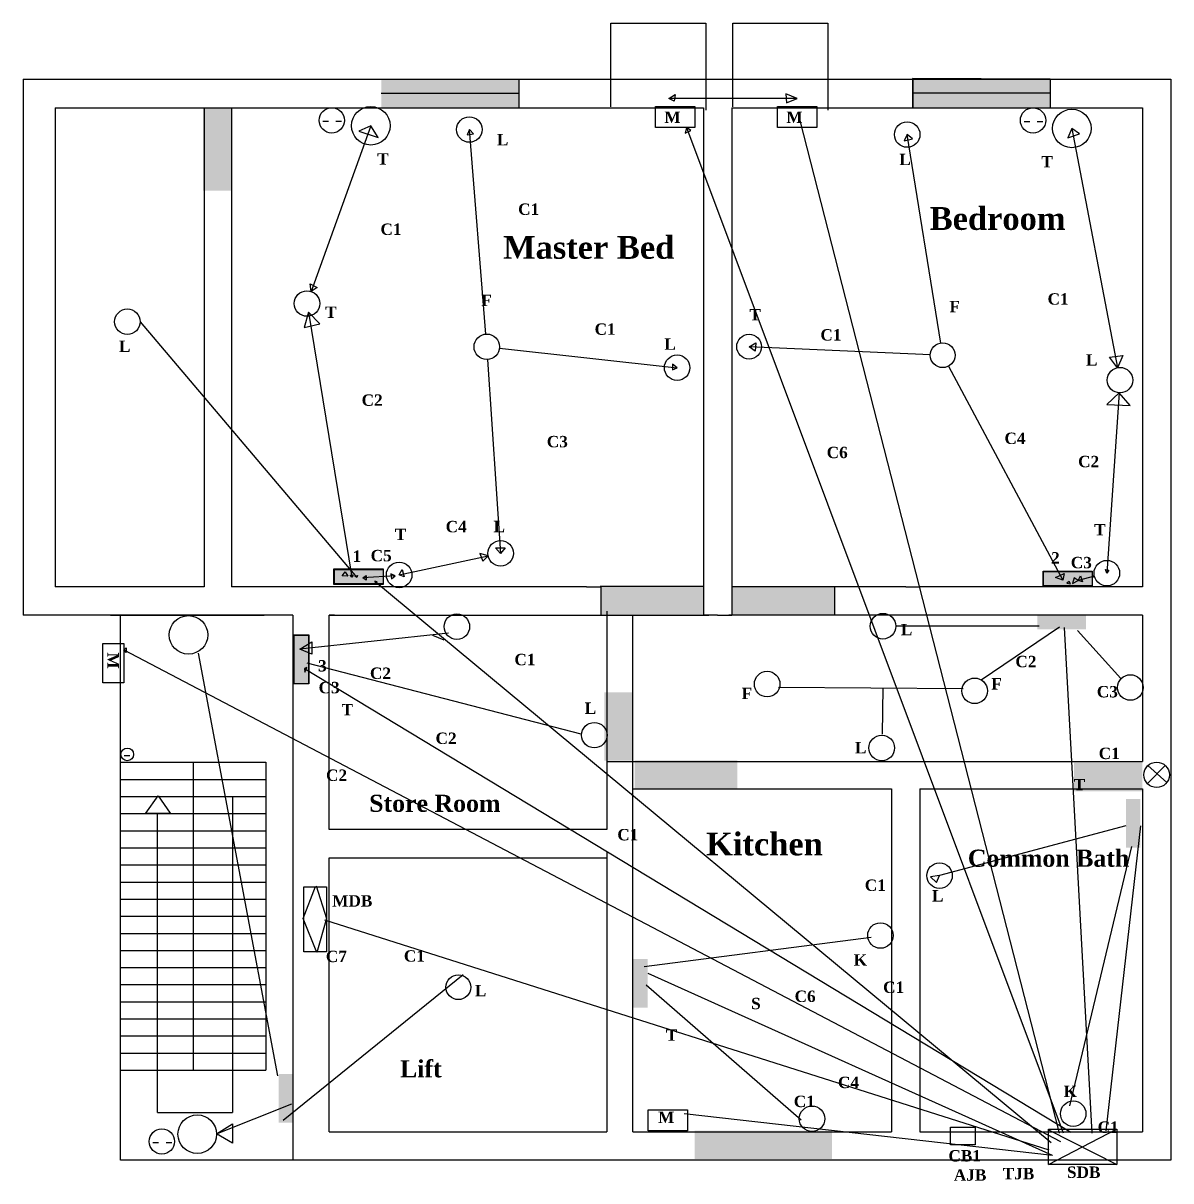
# Model space of a CAD drawing. Header units: inches. Extents: x -2252 to 33, y -3682 to 30.
# Drawn here: x -878 to -475.4, y -1572.4 to -1166.3 of the extents above; entities that cross this region are included whole.
import ezdxf

# ---------------------------------------------------------------- set-up
doc = ezdxf.new("R2010")
doc.units = ezdxf.units.IN
doc.header["$MEASUREMENT"] = 0

msp = doc.modelspace()

# ---------------------------------------------------------------- hatches: boundary and pattern name
h = msp.add_hatch(color=0)
h.set_gradient(color1=(86, 159, 138), one_color=1, tint=1)
h.paths.add_polyline_path([(-752.43, -1185.97), (-752.43, -1190.91), (-704.21, -1190.91), (-704.21, -1185.97)])
h = msp.add_hatch(color=0)
h.set_gradient(color1=(86, 159, 138), one_color=1, tint=1)
h.paths.add_polyline_path([(-565.99, -1185.83), (-565.99, -1190.78), (-517.77, -1190.78), (-517.77, -1185.83)])
h = msp.add_hatch(color=0)
h.set_gradient(color1=(86, 159, 138), one_color=1, tint=1)
h.paths.add_polyline_path([(-704.17, -1190.91), (-752.41, -1190.91), (-752.41, -1195.97), (-704.92, -1195.97, -0.042329), (-704.17, -1195.97)])
h = msp.add_hatch(color=0)
h.set_gradient(color1=(86, 159, 138), one_color=1, tint=1)
h.paths.add_polyline_path([(-517.73, -1190.78), (-565.97, -1190.78), (-565.97, -1195.83), (-518.47, -1195.83, -0.042329), (-517.73, -1195.83)])
h = msp.add_hatch(color=0)
h.set_gradient(color1=(6, 249, 148), one_color=1, tint=1)
h.paths.add_polyline_path([(-805.02, -1196.01), (-809.95, -1196.01), (-814.9, -1196.01), (-814.9, -1225.01), (-805.02, -1225.01)])
h = msp.add_hatch(color=0)
h.set_gradient(color1=(114, 126, 103), one_color=1, tint=1)
h.paths.add_polyline_path([(-768.82, -1357.92), (-768.82, -1363), (-751.75, -1363), (-751.75, -1357.92)])
h = msp.add_hatch(color=0)
h.set_gradient(color1=(114, 126, 103), one_color=1, tint=1)
h.paths.add_polyline_path([(-520.08, -1358.63), (-520.08, -1363.72), (-503.01, -1363.72), (-503.01, -1358.63)])
h = msp.add_hatch(color=0)
h.set_gradient(color1=(6, 249, 148), one_color=1, tint=1)
h.paths.add_polyline_path([(-675.42, -1363.78), (-675.42, -1373.94), (-639.42, -1373.94), (-639.42, -1363.78)])
h = msp.add_hatch(color=0)
h.set_gradient(color1=(6, 249, 148), one_color=1, tint=1)
h.paths.add_polyline_path([(-593.42, -1374.01), (-593.42, -1364.02), (-629.42, -1364.02), (-629.42, -1369.01), (-629.42, -1374.01)])
h = msp.add_hatch(color=0)
h.set_gradient(color1=(114, 126, 103), one_color=1, tint=1)
h.paths.add_polyline_path([(-522.22, -1373.8), (-522.22, -1378.88), (-505.15, -1378.88), (-505.15, -1373.8)])
h = msp.add_hatch(color=0)
h.set_gradient(color1=(114, 126, 103), one_color=1, tint=1)
h.paths.add_polyline_path([(-777.9, -1381.02), (-782.99, -1381.02), (-782.99, -1398.09), (-777.9, -1398.09)])
h = msp.add_hatch(color=0)
h.set_gradient(color1=(6, 249, 148), one_color=1, tint=1)
h.paths.add_polyline_path([(-674.18, -1425), (-664.23, -1425), (-664.23, -1401), (-674.18, -1401)])
h = msp.add_hatch(color=0)
h.set_gradient(color1=(6, 249, 148), one_color=1, tint=1)
h.paths.add_polyline_path([(-627.55, -1434.88), (-627.55, -1424.89), (-663.55, -1424.89), (-663.55, -1429.88), (-663.55, -1434.88)])
h = msp.add_hatch(color=0)
h.set_gradient(color1=(6, 249, 148), one_color=1, tint=1)
h.paths.add_polyline_path([(-485.37, -1435.75), (-485.37, -1425.75), (-509.37, -1425.75), (-509.37, -1430.75), (-509.37, -1435.75)])
h = msp.add_hatch(color=0)
h.set_gradient(color1=(114, 126, 103), one_color=1, tint=1)
h.paths.add_polyline_path([(-486.09, -1438.43), (-491.18, -1438.43), (-491.18, -1455.5), (-486.09, -1455.5)])
h = msp.add_hatch(color=0)
h.set_gradient(color1=(114, 126, 103), one_color=1, tint=1)
h.paths.add_polyline_path([(-658.92, -1494.6), (-664, -1494.6), (-664, -1511.67), (-658.92, -1511.67)])
h = msp.add_hatch(color=0)
h.set_gradient(color1=(114, 126, 103), one_color=1, tint=1)
h.paths.add_polyline_path([(-783.33, -1534.96), (-788.42, -1534.96), (-788.42, -1552.03), (-783.33, -1552.03)])
h = msp.add_hatch(color=0)
h.set_gradient(color1=(86, 159, 138), one_color=1, tint=1)
h.paths.add_polyline_path([(-642.49, -1554.76), (-642.49, -1559.7), (-594.27, -1559.7), (-594.27, -1554.76)])
h = msp.add_hatch(color=0)
h.set_gradient(color1=(86, 159, 138), one_color=1, tint=1)
h.paths.add_polyline_path([(-594.23, -1559.7), (-642.47, -1559.7), (-642.47, -1564.76), (-594.98, -1564.76, -0.042329), (-594.23, -1564.75)])

# ---------------------------------------------------------------- linework, layer by layer
at = {"color": 0}
for p, q in [((-671.86, -1195.63), (-671.86, -1166.31)), ((-671.86, -1166.31), (-638.56, -1166.31)), ((-638.56, -1166.31), (-638.56, -1190.87)), ((-629.05, -1195.63), (-629.05, -1166.31)), ((-629.05, -1166.31), (-595.75, -1166.31)), ((-595.75, -1166.31), (-595.75, -1190.87)), ((-565.99, -1185.77), (-565.99, -1196.13)), ((-704.17, -1186.09), (-704.17, -1196.07)), ((-565.97, -1185.96), (-565.97, -1195.76)), ((-565.96, -1189.45), (-565.96, -1195.87)), ((-517.77, -1185.79), (-517.77, -1195.98)), ((-517.73, -1185.96), (-517.73, -1195.93)), ((-480.42, -1186.01), (-475.42, -1186.01)), ((-475.42, -1186.01), (-475.42, -1565.19)), ((-752.41, -1190.91), (-704.17, -1190.91)), ((-638.56, -1190.87), (-638.56, -1196.82)), ((-595.75, -1190.87), (-595.75, -1196.82)), ((-565.97, -1190.78), (-517.73, -1190.78)), ((-772.89, -1200.73), (-770.91, -1200.73)), ((-768.28, -1200.73), (-766.31, -1200.73)), ((-526.88, -1200.75), (-524.91, -1200.75)), ((-522.28, -1200.75), (-520.31, -1200.75)), ((-680.42, -1364.01), (-675.42, -1364.01)), ((-675.6, -1363.78), (-639.32, -1363.78)), ((-675.42, -1364.01), (-675.42, -1374.01)), ((-639.42, -1364.01), (-639.42, -1374.01)), ((-593.25, -1364.02), (-629.45, -1364.02)), ((-588.42, -1364.01), (-593.42, -1364.01)), ((-593.42, -1364.01), (-593.42, -1374.01)), ((-568.42, -1364.01), (-563.42, -1364.01)), ((-538.35, -1364.01), (-563.53, -1364.01)), ((-534.42, -1364.01), (-539.42, -1364.01)), ((-629.42, -1369.01), (-629.42, -1374.01)), ((-783.42, -1374.01), (-878.02, -1374.01)), ((-847.42, -1374.01), (-793.42, -1374.01)), ((-843.85, -1565.19), (-843.85, -1374.01)), ((-783.42, -1374.01), (-783.42, -1565.19)), ((-770.73, -1374.01), (-675.42, -1374.01)), ((-768.8, -1374.01), (-770.73, -1374.01)), ((-770.73, -1449.19), (-770.73, -1374.01)), ((-675.6, -1373.94), (-637.45, -1373.94)), ((-634.42, -1374.01), (-639.42, -1374.01)), ((-634.42, -1374.01), (-629.42, -1374.01)), ((-539.4, -1374.01), (-563.5, -1374.01)), ((-842.64, -1423.16), (-840.61, -1423.16)), ((-843.85, -1425.58), (-792.92, -1425.58)), ((-818.38, -1425.58), (-818.38, -1533.58)), ((-792.92, -1425.58), (-792.92, -1533.58)), ((-477.39, -1426.69), (-483.66, -1433.05)), ((-483.47, -1426.72), (-476.86, -1432.68)), ((-843.85, -1431.58), (-792.92, -1431.58)), ((-834.94, -1443.44), (-830.71, -1437.34)), ((-830.71, -1437.34), (-826.48, -1443.44)), ((-843.85, -1437.58), (-792.92, -1437.58)), ((-804.63, -1437.58), (-804.63, -1548.46)), ((-843.85, -1443.58), (-792.92, -1443.58)), ((-834.94, -1443.44), (-826.48, -1443.44)), ((-830.95, -1548.46), (-830.95, -1443.58)), ((-843.85, -1449.58), (-792.92, -1449.58)), ((-673.27, -1449.19), (-770.73, -1449.19)), ((-843.85, -1455.58), (-792.92, -1455.58)), ((-843.85, -1461.58), (-792.92, -1461.58)), ((-673.27, -1459.19), (-770.74, -1459.19)), ((-770.73, -1555.19), (-770.73, -1459.19)), ((-843.85, -1467.58), (-792.92, -1467.58)), ((-779.78, -1480.37), (-775.5, -1469.09)), ((-775.27, -1468.86), (-771.66, -1480.37)), ((-843.85, -1473.58), (-792.92, -1473.58)), ((-843.85, -1479.58), (-792.92, -1479.58)), ((-775.05, -1492.33), (-779.78, -1480.37)), ((-771.66, -1480.37), (-775.05, -1492.33)), ((-843.85, -1485.58), (-792.92, -1485.58)), ((-843.85, -1491.58), (-792.92, -1491.58)), ((-843.85, -1497.58), (-792.92, -1497.58)), ((-843.85, -1503.58), (-792.92, -1503.58)), ((-843.85, -1509.58), (-792.92, -1509.58)), ((-843.85, -1515.58), (-792.92, -1515.58)), ((-843.85, -1521.58), (-792.92, -1521.58)), ((-843.85, -1527.58), (-792.92, -1527.58)), ((-843.85, -1533.58), (-792.92, -1533.58)), ((-770.73, -1555.19), (-673.27, -1555.19)), ((-664.13, -1555.19), (-573.42, -1555.19)), ((-563.42, -1555.19), (-485.42, -1555.19)), ((-518.39, -1554.48), (-494.36, -1566.69)), ((-518.31, -1566.61), (-494.44, -1554.32)), ((-832.48, -1558.92), (-830.51, -1558.92)), ((-827.88, -1558.92), (-825.91, -1558.92)), ((-475.42, -1565.19), (-843.85, -1565.19))]:
    msp.add_line(p, q, dxfattribs=at)
for p, q in [((-517.73, -1185.96), (-565.99, -1185.77)), ((-878.02, -1186.01), (-634.42, -1186.01)), ((-878.02, -1186.01), (-878.02, -1374.01)), ((-634.42, -1186.01), (-480.42, -1186.01)), ((-866.77, -1196.01), (-639.42, -1196.01)), ((-866.77, -1196.01), (-866.77, -1364.01)), ((-814.51, -1196.01), (-814.51, -1364.01)), ((-804.9, -1196.01), (-804.9, -1364.01)), ((-639.42, -1196.01), (-639.42, -1364.01)), ((-629.42, -1196.01), (-629.42, -1369.01)), ((-629.42, -1196.01), (-485.42, -1196.01)), ((-485.42, -1196.01), (-485.42, -1364.01)), ((-814.51, -1364.01), (-866.77, -1364.01)), ((-680.42, -1364.01), (-804.9, -1364.01)), ((-568.42, -1364.01), (-588.42, -1364.01)), ((-485.42, -1364.01), (-534.42, -1364.01)), ((-793.42, -1374.01), (-847.42, -1374.01)), ((-673.27, -1372.62), (-673.27, -1449.19)), ((-664.13, -1555.19), (-664.13, -1374)), ((-485.42, -1374.01), (-630.44, -1374.01)), ((-485.42, -1374.01), (-485.42, -1425.28)), ((-673.27, -1425.28), (-485.42, -1425.28)), ((-664.13, -1434.88), (-573.42, -1434.88)), ((-573.42, -1434.88), (-573.42, -1555.19)), ((-563.42, -1434.88), (-563.42, -1555.19)), ((-563.42, -1434.88), (-485.42, -1434.88)), ((-485.42, -1434.88), (-485.42, -1555.19)), ((-673.27, -1456.85), (-673.27, -1555.19)), ((-830.95, -1548.46), (-804.63, -1548.46))]:
    msp.add_line(p, q)
at = {"color": 5}
for p, q in [((-651.58, -1192.69), (-649.31, -1191.39)), ((-606.5, -1192.69), (-651.58, -1192.69)), ((-649.6, -1193.7), (-651.58, -1192.69)), ((-649.31, -1191.39), (-649.6, -1193.7)), ((-606.5, -1192.69), (-610.53, -1191.04)), ((-610.53, -1191.04), (-610.23, -1194.29)), ((-610.23, -1194.29), (-606.5, -1192.69)), ((-605.53, -1200.46), (-514.56, -1555.62)), ((-645.32, -1202.94), (-645.74, -1204.88)), ((-645.74, -1204.88), (-643.79, -1203.92)), ((-645.32, -1202.94), (-513.15, -1555.57)), ((-643.79, -1203.92), (-645.32, -1202.94)), ((-842.7, -1386.16), (-841.83, -1385.41)), ((-842.7, -1386.16), (-514.08, -1558.65)), ((-841.94, -1387.01), (-842.7, -1386.16)), ((-841.83, -1385.41), (-841.94, -1387.01)), ((-772.36, -1480.8), (-518.17, -1561.47)), ((-646.09, -1548.72), (-516.88, -1563.33))]:
    msp.add_line(p, q, dxfattribs=at)
at = {"color": 1}
for p, q in [((-756.07, -1202.3), (-776.94, -1260.45)), ((-756.07, -1202.3), (-760.31, -1204.25)), ((-760.31, -1204.25), (-753.44, -1206.37)), ((-753.44, -1206.37), (-756.07, -1202.3)), ((-721.5, -1203.63), (-722.32, -1205.47)), ((-722.32, -1205.47), (-720.07, -1205.14)), ((-715.74, -1275.38), (-721.5, -1203.63)), ((-720.07, -1205.14), (-721.5, -1203.63)), ((-567.91, -1205.38), (-568.96, -1207.56)), ((-556.14, -1278.5), (-567.91, -1205.38)), ((-566.02, -1206.91), (-567.91, -1205.38)), ((-510.15, -1203.24), (-511.54, -1206.54)), ((-511.54, -1206.54), (-507.48, -1205.17)), ((-510.15, -1203.24), (-494.1, -1287.17)), ((-507.48, -1205.17), (-510.15, -1203.24)), ((-568.96, -1207.56), (-566.02, -1206.91)), ((-776.94, -1260.45), (-777.32, -1257.76)), ((-777.32, -1257.76), (-774.88, -1259.02)), ((-774.88, -1259.02), (-776.94, -1260.45)), ((-837, -1271.03), (-760.93, -1360.72)), ((-777.94, -1267.73), (-779.48, -1273.11)), ((-773.97, -1271.75), (-777.94, -1267.73)), ((-779.48, -1273.11), (-773.97, -1271.75)), ((-623.36, -1279.8), (-621.04, -1278.44)), ((-621.04, -1278.44), (-621.2, -1281.31)), ((-710.94, -1280.32), (-648.61, -1287.16)), ((-559.79, -1282.6), (-623.36, -1279.8)), ((-621.2, -1281.31), (-623.36, -1279.8)), ((-496.97, -1283.43), (-492.21, -1282.94)), ((-492.21, -1282.94), (-494.1, -1287.17)), ((-715.08, -1284.29), (-710.52, -1352.28)), ((-650.2, -1285.97), (-650.27, -1287.97)), ((-650.27, -1287.97), (-648.61, -1287.16)), ((-648.61, -1287.16), (-650.2, -1285.97)), ((-553.4, -1286.62), (-513.31, -1361.7)), ((-494.1, -1287.17), (-496.97, -1283.43)), ((-493.57, -1295.98), (-497.9, -1300.1)), ((-493.57, -1295.98), (-497.87, -1359.24)), ((-489.68, -1300.43), (-493.57, -1295.98)), ((-497.9, -1300.1), (-489.68, -1300.43)), ((-710.52, -1352.28), (-712.35, -1350.38)), ((-712.35, -1350.38), (-708.93, -1350.38)), ((-708.93, -1350.38), (-710.52, -1352.28)), ((-746.12, -1359.84), (-714.89, -1353.21)), ((-714.89, -1353.21), (-717.86, -1352.34)), ((-717.86, -1352.34), (-716.77, -1355.07)), ((-716.77, -1355.07), (-714.89, -1353.21)), ((-766.13, -1360.17), (-765.05, -1358.78)), ((-764.11, -1360.26), (-766.13, -1360.17)), ((-765.05, -1358.78), (-764.11, -1360.26)), ((-763.36, -1359.99), (-762.24, -1359.93)), ((-762.74, -1360.62), (-763.36, -1359.99)), ((-762.24, -1359.93), (-762.74, -1360.62)), ((-761.65, -1360.3), (-760.77, -1360)), ((-760.93, -1360.72), (-761.65, -1360.3)), ((-760.77, -1360), (-760.93, -1360.72)), ((-758.92, -1360.86), (-757.66, -1360.01)), ((-747.54, -1360.19), (-758.92, -1360.86)), ((-757.66, -1360.01), (-757.74, -1361.69)), ((-747.54, -1360.19), (-749.01, -1359.52)), ((-749.01, -1359.52), (-748.83, -1361.22)), ((-748.83, -1361.22), (-747.54, -1360.19)), ((-746.12, -1359.84), (-745.03, -1357.98)), ((-744.38, -1360.57), (-746.12, -1359.84)), ((-745.03, -1357.98), (-744.38, -1360.57)), ((-515.92, -1360.71), (-512.84, -1359.35)), ((-512.84, -1359.35), (-513.31, -1361.7)), ((-507.93, -1361.78), (-507.12, -1360.22)), ((-502.23, -1360.34), (-507.93, -1361.78)), ((-507.12, -1360.22), (-506.4, -1362.3)), ((-502.23, -1360.34), (-502.79, -1360.22)), ((-502.79, -1360.22), (-502.54, -1360.68)), ((-502.54, -1360.68), (-502.23, -1360.34)), ((-497.87, -1359.24), (-498.37, -1357.9)), ((-498.37, -1357.9), (-497.16, -1358.13)), ((-497.16, -1358.13), (-497.87, -1359.24)), ((-757.74, -1361.69), (-758.92, -1360.86)), ((-513.31, -1361.7), (-515.92, -1360.71)), ((-511.1, -1362.15), (-511.89, -1362.71)), ((-511.89, -1362.71), (-510.61, -1362.99)), ((-510.61, -1362.99), (-511.1, -1362.15)), ((-506.4, -1362.3), (-507.93, -1361.78)), ((-728.81, -1380.28), (-780.92, -1385.84)), ((-572.02, -1377.68), (-521.65, -1377.68)), ((-541.97, -1396.71), (-514.46, -1378.1)), ((-508.11, -1379.37), (-492.99, -1396.17)), ((-780.92, -1385.84), (-776.71, -1383.29)), ((-776.71, -1383.29), (-776.77, -1387.64)), ((-730.33, -1382.74), (-734.31, -1381.15)), ((-816.62, -1387.27), (-788.81, -1535.6)), ((-776.77, -1387.64), (-780.92, -1385.84)), ((-682.29, -1415.73), (-778.35, -1390.75)), ((-613.07, -1399.25), (-548.32, -1399.67)), ((-576.46, -1399.49), (-576.67, -1415.74)), ((-491.18, -1447.89), (-556.56, -1465.34)), ((-510.81, -1546.03), (-489.06, -1455.08)), ((-556.56, -1465.34), (-559.74, -1465.75)), ((-559.74, -1465.75), (-557.6, -1467.74)), ((-557.6, -1467.74), (-556.56, -1465.34)), ((-580.51, -1487.09), (-660.17, -1497.33)), ((-723.66, -1500.14), (-786.85, -1551.25)), ((-605.06, -1551.08), (-659.52, -1503.78)), ((-810.19, -1555.87), (-783.72, -1545.38)), ((-810.19, -1555.87), (-804.54, -1552.44)), ((-804.54, -1552.44), (-804.64, -1559.15)), ((-804.64, -1559.15), (-810.19, -1555.87))]:
    msp.add_line(p, q, dxfattribs=at)
at = {"color": 1, "linetype": 'Continuous'}
msp.add_line((-777.94, -1267.73), (-762.74, -1360.62), dxfattribs=at)
at = {"color": 3}
for p, q in [((-754.63, -1362.06), (-517.37, -1558.99)), ((-754.63, -1362.06), (-754.56, -1362.78)), ((-753.88, -1362.22), (-754.63, -1362.06)), ((-754.56, -1362.78), (-753.88, -1362.22)), ((-509.39, -1360.82), (-509.95, -1362.83)), ((-509.95, -1362.83), (-507.93, -1361.78)), ((-507.93, -1361.78), (-509.39, -1360.82)), ((-512.81, -1378.35), (-503.14, -1555.71)), ((-778.45, -1392.37), (-779.28, -1392.69)), ((-779.28, -1392.69), (-510.54, -1555.33)), ((-779.28, -1392.69), (-779.16, -1393.99)), ((-779.16, -1393.99), (-778.45, -1392.37)), ((-486.1, -1447.89), (-498.22, -1554.9)), ((-658.88, -1499.58), (-517.09, -1563.34))]:
    msp.add_line(p, q, dxfattribs=at)
at = {"color": 0}
for points in [[(-656.25, -1195.55), (-642.38, -1195.55), (-642.38, -1202.94), (-656.25, -1202.94)], [(-613.45, -1195.55), (-599.58, -1195.55), (-599.58, -1202.94), (-613.45, -1202.94)], [(-768.99, -1357.76), (-751.78, -1357.76), (-751.78, -1363.16), (-768.99, -1363.16)], [(-768.82, -1357.92), (-751.75, -1357.92), (-751.75, -1363), (-768.82, -1363)], [(-520.25, -1358.48), (-503.05, -1358.48), (-503.05, -1363.87), (-520.25, -1363.87)], [(-520.08, -1358.63), (-503.01, -1358.63), (-503.01, -1363.72), (-520.08, -1363.72)], [(-842.7, -1383.88), (-842.7, -1397.74), (-850.09, -1397.74), (-850.09, -1383.88)], [(-777.75, -1380.85), (-777.75, -1398.05), (-783.15, -1398.05), (-783.15, -1380.85)], [(-777.9, -1381.02), (-777.9, -1398.09), (-782.99, -1398.09), (-782.99, -1381.02)], [(-771.66, -1469.31), (-771.66, -1492.1), (-779.56, -1492.1), (-779.56, -1469.31)], [(-658.82, -1547.45), (-644.95, -1547.45), (-644.95, -1554.85), (-658.82, -1554.85)], [(-544.01, -1553.61), (-544.01, -1559.78), (-552.67, -1559.78), (-552.67, -1553.61)], [(-518.39, -1554.25), (-494.36, -1554.25), (-494.36, -1566.61), (-518.39, -1566.61)]]:
    msp.add_lwpolyline(points, close=True, dxfattribs=at)
for centre, radius in [((-769.76, -1200.4), 4.44), ((-756.07, -1202.3), 6.76), ((-523.76, -1200.42), 4.44), ((-510.15, -1203.24), 6.76), ((-721.5, -1203.63), 4.47), ((-567.91, -1205.38), 4.47), ((-778.45, -1264.66), 4.47), ((-841.47, -1271.03), 4.47), ((-715.38, -1279.83), 4.47), ((-623.36, -1279.8), 4.35), ((-555.45, -1282.79), 4.35), ((-648.61, -1287.16), 4.47), ((-493.27, -1291.53), 4.47), ((-710.52, -1352.28), 4.47), ((-746.12, -1359.84), 4.49), ((-497.87, -1359.24), 4.49), ((-820.03, -1380.89), 6.76), ((-725.87, -1378), 4.47), ((-576.41, -1377.84), 4.49), ((-617.04, -1398.14), 4.49), ((-544.24, -1400.52), 4.49), ((-489.62, -1399.35), 4.49), ((-677.68, -1416.06), 4.47), ((-576.83, -1420.55), 4.49), ((-841.52, -1422.81), 2.23), ((-480.42, -1429.98), 4.47), ((-556.56, -1465.34), 4.47), ((-577.29, -1486.34), 4.47), ((-725.37, -1504.47), 4.35), ((-601.29, -1550.61), 4.47), ((-509.67, -1548.85), 4.47), ((-816.95, -1556.03), 6.76), ((-829.36, -1558.59), 4.44)]:
    msp.add_circle(centre, radius, dxfattribs=at)

# ---------------------------------------------------------------- texts
at = {"color": 0, "attachment_point": 1}
for s, insert, char_height in [('{\\fTimes New Roman|b1|i0|c0|p18;M}', (-653.08, -1197.3), 4), ('{\\fTimes New Roman|b1|i0|c0|p18;M}', (-610.28, -1197.3), 4), ('{\\fTimes New Roman|b1|i0|c0|p18;L}', (-711.84, -1205.19), 4), ('{\\fTimes New Roman|b1|i0|c0|p18;T}', (-753.83, -1211.92), 4), ('{\\fTimes New Roman|b1|i0|c0|p18;L}', (-570.67, -1212.12), 4), ('{\\fTimes New Roman|b1|i0|c0|p18;T}', (-520.87, -1212.92), 4), ('{\\fTimes New Roman|b1|i0|c0|p18;C1}', (-704.39, -1229.57), 4), ('{\\fTimes New Roman|b1|i0|c0|p18;Bedroom}', (-560.02, -1230.82), 8), ('{\\fTimes New Roman|b1|i0|c0|p18;C1}', (-752.68, -1236.6), 4), ('{\\fTimes New Roman|b1|i0|c0|p18;Master Bed}', (-709.67, -1240.96), 8), ('{\\fTimes New Roman|b1|i0|c0|p18;F}', (-717.36, -1261.52), 4), ('{\\fTimes New Roman|b1|i0|c0|p18;C1}', (-518.66, -1261.05), 4), ('{\\fTimes New Roman|b1|i0|c0|p18;T}', (-772.07, -1265.7), 4), ('{\\fTimes New Roman|b1|i0|c0|p18;T}', (-623.25, -1266.55), 4), ('{\\fTimes New Roman|b1|i0|c0|p18;F}', (-553.09, -1263.72), 4), ('{\\fTimes New Roman|b1|i0|c0|p18;C1}', (-677.56, -1271.63), 4), ('{\\fTimes New Roman|b1|i0|c0|p18;C1}', (-598.36, -1273.65), 4), ('{\\fTimes New Roman|b1|i0|c0|p18;L}', (-844.4, -1277.65), 4), ('{\\fTimes New Roman|b1|i0|c0|p18;L}', (-653.08, -1276.89), 4), ('{\\fTimes New Roman|b1|i0|c0|p18;L}', (-505.19, -1282.44), 4), ('{\\fTimes New Roman|b1|i0|c0|p18;C2}', (-759.29, -1296.53), 4), ('{\\fTimes New Roman|b1|i0|c0|p18;C3}', (-694.33, -1311.09), 4), ('{\\fTimes New Roman|b1|i0|c0|p18;C4}', (-533.79, -1309.93), 4), ('{\\fTimes New Roman|b1|i0|c0|p18;C6}', (-596.15, -1314.9), 4), ('{\\fTimes New Roman|b1|i0|c0|p18;C2}', (-507.96, -1318.08), 4), ('{\\fTimes New Roman|b1|i0|c0|p18;T}', (-747.64, -1343.62), 4), ('{\\fTimes New Roman|b1|i0|c0|p18;C4}', (-729.81, -1340.9), 4), ('{\\fTimes New Roman|b1|i0|c0|p18;L}', (-713.03, -1340.87), 4), ('{\\fTimes New Roman|b1|i0|c0|p18;T}', (-502.31, -1341.98), 4), ('{\\fTimes New Roman|b1|i0|c0|p18;1}', (-762.47, -1351.3), 4), ('{\\fTimes New Roman|b1|i0|c0|p18;C5}', (-756.13, -1351.08), 4), ('{\\fTimes New Roman|b1|i0|c0|p18;2}', (-517.44, -1351.85), 4), ('{\\fTimes New Roman|b1|i0|c0|p18;C3}', (-510.53, -1353.52), 4), ('{\\fTimes New Roman|b1|i0|c0|p18;L}', (-570.13, -1377.01), 4), ('{\\fTimes New Roman|b1|i0|c0|p18;C1}', (-705.7, -1387.54), 4), ('{\\fTimes New Roman|b1|i0|c0|p18;C2}', (-529.96, -1388.23), 4), ('{\\fTimes New Roman|b1|i0|c0|p18;3}', (-774.56, -1389.73), 4), ('{\\fTimes New Roman|b1|i0|c0|p18;C2}', (-756.37, -1392.34), 4), ('{\\fTimes New Roman|b1|i0|c0|p18;F}', (-538.38, -1396.05), 4), ('{\\fTimes New Roman|b1|i0|c0|p18;C3}', (-774.38, -1397.37), 4), ('{\\fTimes New Roman|b1|i0|c0|p18;F}', (-625.98, -1399.43), 4), ('{\\fTimes New Roman|b1|i0|c0|p18;\\C3;C3}', (-501.39, -1398.81), 4), ('{\\fTimes New Roman|b1|i0|c0|p18;L}', (-681.03, -1404.6), 4), ('{\\fTimes New Roman|b1|i0|c0|p18;T}', (-766.32, -1405.1), 4), ('{\\fTimes New Roman|b1|i0|c0|p18;\\C3;C2}', (-733.35, -1415.15), 4), ('{\\fTimes New Roman|b1|i0|c0|p18;L}', (-586.22, -1418.46), 4), ('{\\fTimes New Roman|b1|i0|c0|p18;C1}', (-500.72, -1420.44), 4), ('{\\fTimes New Roman|b1|i0|c0|p18;C2}', (-771.78, -1428.11), 4), ('{\\fTimes New Roman|b1|i0|c0|p18;T}', (-509.51, -1431.42), 4), ('{\\fTimes New Roman|b1|i0|c0|p18;Store Room}', (-756.64, -1436.96), 6), ('{\\fTimes New Roman|b1|i0|c0|p18;\\C3;C1}', (-669.6, -1448.97), 4), ('{\\fTimes New Roman|b1|i0|c0|p18;Kitchen}', (-638.45, -1450.24), 8), ('{\\fTimes New Roman|b1|i0|c0|p18;Common Bath}', (-546.64, -1456.22), 6), ('{\\fTimes New Roman|b1|i0|c0|p18;C1}', (-582.79, -1466.7), 4), ('{\\fTimes New Roman|b1|i0|c0|p18;MDB}', (-769.62, -1472.19), 4), ('{\\fTimes New Roman|b1|i0|c0|p18;L}', (-559.19, -1470.41), 4), ('{\\fTimes New Roman|b1|i0|c0|p18;C7}', (-771.83, -1491.67), 4), ('{\\fTimes New Roman|b1|i0|c0|p18;C1}', (-744.46, -1491.51), 4), ('{\\fTimes New Roman|b1|i0|c0|p18;K}', (-586.66, -1492.92), 4), ('{\\fTimes New Roman|b1|i0|c0|p18;C1}', (-576.36, -1502.5), 4), ('{\\fTimes New Roman|b1|i0|c0|p18;L}', (-719.56, -1503.66), 4), ('{\\fTimes New Roman|b1|i0|c0|p18;C6}', (-607.4, -1505.65), 4), ('{\\fTimes New Roman|b1|i0|c0|p18;\\C3;S}', (-622.66, -1508.19), 4), ('{\\fTimes New Roman|b1|i0|c0|p18;T}', (-652.59, -1519.27), 4), ('{\\fTimes New Roman|b1|i0|c0|p18;Lift}', (-745.8, -1530.1), 6), ('{\\fTimes New Roman|b1|i0|c0|p18;\\C3;C4}', (-592.2, -1535.87), 4), ('{\\fTimes New Roman|b1|i0|c0|p18;K}', (-513.04, -1539.03), 4), ('{\\fTimes New Roman|b1|i0|c0|p18;C1}', (-607.69, -1542.52), 4), ('{\\fTimes New Roman|b1|i0|c0|p18;M}', (-655.29, -1548.1), 4), ('{\\fTimes New Roman|b1|i0|c0|p18;C1}', (-501.11, -1551.56), 4), ('{\\fTimes New Roman|b1|i0|c0|p18;SDB}', (-511.87, -1567.36), 4), ('{\\fTimes New Roman|b1|i0|c0|p18;AJB}', (-551.55, -1568.34), 4), ('{\\fTimes New Roman|b1|i0|c0|p18;TJB}', (-534.4, -1567.85), 4)]:
    msp.add_mtext(s, dxfattribs=dict(at, insert=insert, char_height=char_height))
at = {"color": 0, "insert": (-844.45, -1387.04), "char_height": 4, "attachment_point": 1, "rotation": 270}
msp.add_mtext('{\\fTimes New Roman|b1|i0|c0|p18;M}', dxfattribs=at)
at = {"color": 4, "insert": (-553.45, -1561.6), "char_height": 4, "attachment_point": 1}
msp.add_mtext('{\\fTimes New Roman|b1|i0|c0|p18;CB1}', dxfattribs=at)

doc.saveas('drawing.dxf')
